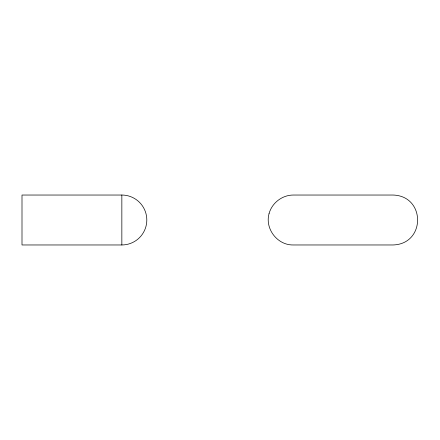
<?xml version="1.0" encoding="UTF-8"?>
<svg xmlns="http://www.w3.org/2000/svg" width="440" height="440" viewBox="0 0 440 440"><rect width="100%" height="100%" fill="white"/><g stroke="black" fill="none" stroke-linecap="round" stroke-linejoin="round"><path stroke-width="0.66" d="M121.847 195.036L22 195.036L22 244.965L121.847 244.965A24.965 24.965 0 0 0 146.812 220A24.965 24.965 0 0 0 121.847 195.036L121.847 244.965M269.077 213.538C264.704 228.734 277.382 245.256 293.189 244.965L393.036 244.965C425.777 244.079 425.777 195.921 393.036 195.036L293.189 195.036C282.156 195.102 271.997 202.895 269.077 213.538"/></g></svg>
